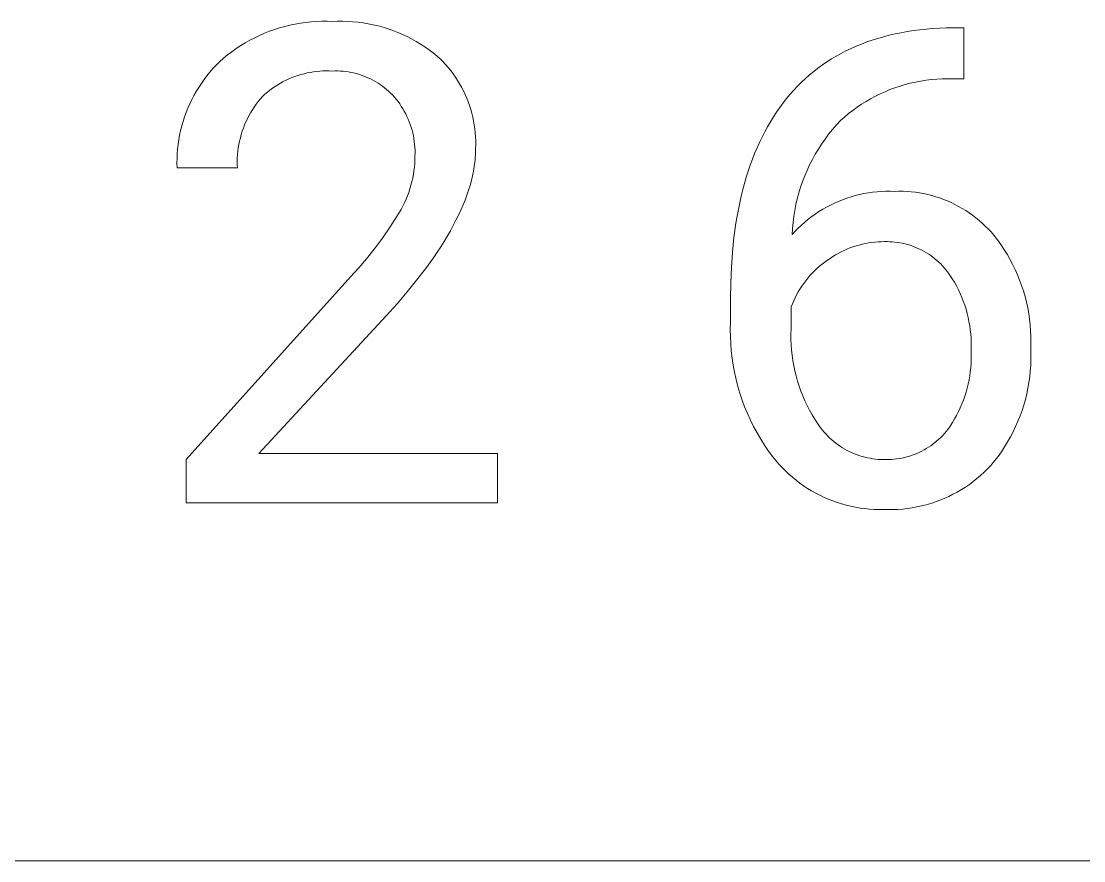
# Model space of a CAD drawing. Header units: millimetres. Extents: x -1283 to 2747, y -259 to 2557.
# Drawn here: x 1924.4 to 2009.7, y -33.4 to 34.1 of the extents above; entities that cross this region are included whole.
import ezdxf

# ---------------------------------------------------------------- set-up
doc = ezdxf.new("R2010")
doc.units = ezdxf.units.MM
doc.header["$MEASUREMENT"] = 0
doc.layers.add('Domyślny', color=7, linetype='Continuous', true_color=0x000000)

msp = doc.modelspace()

# ---------------------------------------------------------------- linework, layer by layer
at = {"layer": 'Domyślny', "color": 18, "lineweight": 15, "true_color": 0x000000}
for p, q in [((1944.294, 33.251), (1944.699, 33.395)), ((1944.699, 33.395), (1945.108, 33.526)), ((1945.108, 33.526), (1945.522, 33.643)), ((1945.522, 33.643), (1945.94, 33.746)), ((1945.94, 33.746), (1946.361, 33.834)), ((1946.361, 33.834), (1946.785, 33.907)), ((1946.785, 33.907), (1947.211, 33.966)), ((1947.211, 33.966), (1947.638, 34.01)), ((1947.638, 34.01), (1948.067, 34.04)), ((1948.067, 34.04), (1948.497, 34.055)), ((1948.497, 34.055), (1948.927, 34.054)), ((1948.927, 34.054), (1949.357, 34.04)), ((1949.357, 34.04), (1949.769, 34.055)), ((1949.769, 34.055), (1950.181, 34.057)), ((1950.181, 34.057), (1950.593, 34.044)), ((1950.593, 34.044), (1951.005, 34.018)), ((1951.005, 34.018), (1951.415, 33.977)), ((1951.415, 33.977), (1951.824, 33.923)), ((1951.824, 33.923), (1952.231, 33.855)), ((1952.231, 33.855), (1952.635, 33.773)), ((1952.635, 33.773), (1953.036, 33.677)), ((1953.036, 33.677), (1953.433, 33.568)), ((1953.433, 33.568), (1953.827, 33.445)), ((1953.827, 33.445), (1954.216, 33.309)), ((1954.216, 33.309), (1954.601, 33.16)), ((1995.533, 33.223), (1996.032, 33.3)), ((1996.032, 33.3), (1996.539, 33.366)), ((1996.539, 33.366), (1997.056, 33.421)), ((1997.056, 33.421), (1997.581, 33.466)), ((1997.581, 33.466), (1998.114, 33.5)), ((1998.114, 33.5), (1998.656, 33.523)), ((1998.656, 33.523), (1999.207, 33.536)), ((1999.207, 33.536), (2000.079, 33.536)), ((2000.079, 33.536), (2000.079, 29.43)), ((1942.357, 32.322), (1942.731, 32.534)), ((1942.731, 32.534), (1943.112, 32.733)), ((1943.112, 32.733), (1943.5, 32.919)), ((1943.5, 32.919), (1943.894, 33.092)), ((1943.894, 33.092), (1944.294, 33.251)), ((1954.601, 33.16), (1954.98, 32.998)), ((1954.98, 32.998), (1955.353, 32.824)), ((1955.353, 32.824), (1955.72, 32.636)), ((1955.72, 32.636), (1956.081, 32.437)), ((1956.081, 32.437), (1956.435, 32.225)), ((1992.278, 32.389), (1992.718, 32.54)), ((1992.718, 32.54), (1993.165, 32.681)), ((1993.165, 32.681), (1993.622, 32.81)), ((1993.622, 32.81), (1994.087, 32.93)), ((1994.087, 32.93), (1994.56, 33.038)), ((1994.56, 33.038), (1995.042, 33.136)), ((1995.042, 33.136), (1995.533, 33.223)), ((1940.94, 31.349), (1941.281, 31.61)), ((1941.281, 31.61), (1941.632, 31.86)), ((1941.632, 31.86), (1941.99, 32.097)), ((1941.99, 32.097), (1942.357, 32.322)), ((1956.435, 32.225), (1956.781, 32.001)), ((1956.781, 32.001), (1957.12, 31.766)), ((1957.12, 31.766), (1957.45, 31.519)), ((1990.211, 31.474), (1990.608, 31.678)), ((1990.608, 31.678), (1991.012, 31.872)), ((1991.012, 31.872), (1991.426, 32.055)), ((1991.426, 32.055), (1991.848, 32.227)), ((1991.848, 32.227), (1992.278, 32.389)), ((1940.018, 30.524), (1940.285, 30.792)), ((1940.285, 30.792), (1940.608, 31.076)), ((1940.608, 31.076), (1940.94, 31.349)), ((1957.45, 31.519), (1957.772, 31.261)), ((1957.772, 31.261), (1958.004, 31.041)), ((1958.004, 31.041), (1958.229, 30.814)), ((1958.229, 30.814), (1958.446, 30.578)), ((1988.712, 30.55), (1989.074, 30.797)), ((1989.074, 30.797), (1989.444, 31.033)), ((1989.444, 31.033), (1989.824, 31.259)), ((1989.824, 31.259), (1990.211, 31.474)), ((1939.273, 29.669), (1939.512, 29.962)), ((1939.512, 29.962), (1939.76, 30.247)), ((1939.76, 30.247), (1940.018, 30.524)), ((1947.323, 29.899), (1947.074, 29.841)), ((1947.574, 29.949), (1947.323, 29.899)), ((1947.826, 29.99), (1947.574, 29.949)), ((1948.08, 30.022), (1947.826, 29.99)), ((1948.335, 30.046), (1948.08, 30.022)), ((1948.59, 30.061), (1948.335, 30.046)), ((1948.846, 30.067), (1948.59, 30.061)), ((1949.102, 30.065), (1948.846, 30.067)), ((1949.357, 30.054), (1949.102, 30.065)), ((1949.571, 30.06), (1949.357, 30.054)), ((1949.785, 30.059), (1949.571, 30.06)), ((1949.998, 30.051), (1949.785, 30.059)), ((1950.212, 30.036), (1949.998, 30.051)), ((1950.424, 30.013), (1950.212, 30.036)), ((1950.636, 29.983), (1950.424, 30.013)), ((1950.847, 29.946), (1950.636, 29.983)), ((1951.056, 29.902), (1950.847, 29.946)), ((1951.264, 29.85), (1951.056, 29.902)), ((1958.446, 30.578), (1958.656, 30.336)), ((1958.656, 30.336), (1958.856, 30.087)), ((1958.856, 30.087), (1959.049, 29.831)), ((1987.677, 29.745), (1988.014, 30.024)), ((1988.014, 30.024), (1988.358, 30.292)), ((1988.358, 30.292), (1988.712, 30.55)), ((1938.619, 28.743), (1938.826, 29.059)), ((1938.826, 29.059), (1939.045, 29.367)), ((1939.045, 29.367), (1939.273, 29.669)), ((1945.181, 29.079), (1944.961, 28.948)), ((1945.406, 29.202), (1945.181, 29.079)), ((1945.634, 29.318), (1945.406, 29.202)), ((1945.866, 29.425), (1945.634, 29.318)), ((1946.101, 29.525), (1945.866, 29.425)), ((1946.34, 29.616), (1946.101, 29.525)), ((1946.582, 29.7), (1946.34, 29.616)), ((1946.827, 29.775), (1946.582, 29.7)), ((1947.074, 29.841), (1946.827, 29.775)), ((1951.469, 29.792), (1951.264, 29.85)), ((1951.673, 29.727), (1951.469, 29.792)), ((1951.874, 29.654), (1951.673, 29.727)), ((1952.073, 29.575), (1951.874, 29.654)), ((1952.269, 29.489), (1952.073, 29.575)), ((1952.462, 29.397), (1952.269, 29.489)), ((1952.651, 29.298), (1952.462, 29.397)), ((1952.837, 29.192), (1952.651, 29.298)), ((1953.02, 29.081), (1952.837, 29.192)), ((1953.198, 28.963), (1953.02, 29.081)), ((1959.049, 29.831), (1959.233, 29.568)), ((1959.233, 29.568), (1959.407, 29.3)), ((1959.407, 29.3), (1959.573, 29.026)), ((1959.573, 29.026), (1959.729, 28.747)), ((1986.72, 28.843), (1987.03, 29.154)), ((1987.03, 29.154), (1987.35, 29.455)), ((1987.35, 29.455), (1987.677, 29.745)), ((1995.776, 29.076), (1995.361, 28.967)), ((1996.195, 29.17), (1995.776, 29.076)), ((1996.616, 29.25), (1996.195, 29.17)), ((1997.04, 29.316), (1996.616, 29.25)), ((1997.466, 29.367), (1997.04, 29.316)), ((1997.893, 29.405), (1997.466, 29.367)), ((1998.322, 29.427), (1997.893, 29.405)), ((1998.751, 29.436), (1998.322, 29.427)), ((1999.18, 29.43), (1998.751, 29.436)), ((2000.079, 29.43), (1999.18, 29.43)), ((1938.235, 28.091), (1938.421, 28.42)), ((1938.421, 28.42), (1938.619, 28.743)), ((1943.936, 28.186), (1943.747, 28.014)), ((1944.13, 28.353), (1943.936, 28.186)), ((1944.33, 28.512), (1944.13, 28.353)), ((1944.536, 28.665), (1944.33, 28.512)), ((1944.746, 28.81), (1944.536, 28.665)), ((1944.961, 28.948), (1944.746, 28.81)), ((1953.372, 28.839), (1953.198, 28.963)), ((1953.542, 28.709), (1953.372, 28.839)), ((1953.708, 28.574), (1953.542, 28.709)), ((1953.868, 28.433), (1953.708, 28.574)), ((1954.024, 28.286), (1953.868, 28.433)), ((1954.175, 28.134), (1954.024, 28.286)), ((1959.729, 28.747), (1959.876, 28.462)), ((1959.876, 28.462), (1960.014, 28.173)), ((1960.014, 28.173), (1960.141, 27.88)), ((1985.84, 27.846), (1986.124, 28.189)), ((1986.124, 28.189), (1986.418, 28.522)), ((1986.418, 28.522), (1986.72, 28.843)), ((1993.353, 28.22), (1992.968, 28.031)), ((1993.744, 28.397), (1993.353, 28.22)), ((1994.141, 28.56), (1993.744, 28.397)), ((1994.543, 28.709), (1994.141, 28.56)), ((1994.95, 28.845), (1994.543, 28.709)), ((1995.361, 28.967), (1994.95, 28.845)), ((1937.744, 27.069), (1937.897, 27.415)), ((1937.897, 27.415), (1938.06, 27.756)), ((1938.06, 27.756), (1938.235, 28.091)), ((1943.233, 27.381), (1943.076, 27.159)), ((1943.397, 27.598), (1943.233, 27.381)), ((1943.569, 27.809), (1943.397, 27.598)), ((1943.747, 28.014), (1943.569, 27.809)), ((1954.331, 27.961), (1954.175, 28.134)), ((1954.48, 27.782), (1954.331, 27.961)), ((1954.624, 27.599), (1954.48, 27.782)), ((1954.761, 27.41), (1954.624, 27.599)), ((1954.891, 27.217), (1954.761, 27.41)), ((1960.141, 27.88), (1960.259, 27.582)), ((1960.259, 27.582), (1960.366, 27.28)), ((1985.294, 27.13), (1985.562, 27.493)), ((1985.562, 27.493), (1985.84, 27.846)), ((1991.855, 27.387), (1991.499, 27.147)), ((1992.219, 27.614), (1991.855, 27.387)), ((1992.59, 27.829), (1992.219, 27.614)), ((1992.968, 28.031), (1992.59, 27.829)), ((1937.475, 26.362), (1937.604, 26.718)), ((1937.604, 26.718), (1937.744, 27.069)), ((1942.654, 26.462), (1942.529, 26.221)), ((1942.786, 26.699), (1942.654, 26.462)), ((1942.927, 26.932), (1942.786, 26.699)), ((1943.076, 27.159), (1942.927, 26.932)), ((1955.015, 27.02), (1954.891, 27.217)), ((1955.132, 26.818), (1955.015, 27.02)), ((1955.242, 26.612), (1955.132, 26.818)), ((1955.345, 26.403), (1955.242, 26.612)), ((1960.366, 27.28), (1960.464, 26.975)), ((1960.464, 26.975), (1960.551, 26.667)), ((1960.551, 26.667), (1960.627, 26.356)), ((1984.783, 26.374), (1985.034, 26.757)), ((1985.034, 26.757), (1985.294, 27.13)), ((1990.812, 26.633), (1990.482, 26.359)), ((1991.151, 26.896), (1990.812, 26.633)), ((1991.499, 27.147), (1991.151, 26.896)), ((1937.162, 25.272), (1937.254, 25.639)), ((1937.254, 25.639), (1937.359, 26.002)), ((1937.359, 26.002), (1937.475, 26.362)), ((1942.305, 25.725), (1942.205, 25.472)), ((1942.413, 25.975), (1942.305, 25.725)), ((1942.529, 26.221), (1942.413, 25.975)), ((1955.441, 26.191), (1955.345, 26.403)), ((1955.529, 25.975), (1955.441, 26.191)), ((1955.61, 25.757), (1955.529, 25.975)), ((1955.683, 25.535), (1955.61, 25.757)), ((1960.627, 26.356), (1960.694, 26.043)), ((1960.694, 26.043), (1960.749, 25.728)), ((1960.749, 25.728), (1960.794, 25.411)), ((1984.307, 25.581), (1984.541, 25.982)), ((1984.541, 25.982), (1984.783, 26.374)), ((1989.833, 25.719), (1989.518, 25.352)), ((1990.161, 26.074), (1989.833, 25.719)), ((1990.482, 26.359), (1990.161, 26.074)), ((1937.015, 24.53), (1937.082, 24.903)), ((1937.082, 24.903), (1937.162, 25.272)), ((1942.033, 24.957), (1941.961, 24.695)), ((1942.115, 25.216), (1942.033, 24.957)), ((1942.205, 25.472), (1942.115, 25.216)), ((1955.749, 25.312), (1955.683, 25.535)), ((1955.807, 25.086), (1955.749, 25.312)), ((1955.857, 24.858), (1955.807, 25.086)), ((1955.899, 24.629), (1955.857, 24.858)), ((1960.794, 25.411), (1960.828, 25.092)), ((1960.828, 25.092), (1960.852, 24.773)), ((1960.852, 24.773), (1960.865, 24.453)), ((1983.867, 24.748), (1984.083, 25.169)), ((1984.083, 25.169), (1984.307, 25.581)), ((1989.216, 24.974), (1988.927, 24.586)), ((1989.518, 25.352), (1989.216, 24.974)), ((1936.918, 23.781), (1936.96, 24.156)), ((1936.96, 24.156), (1937.015, 24.53)), ((1941.843, 24.164), (1941.798, 23.896)), ((1941.897, 24.43), (1941.843, 24.164)), ((1941.961, 24.695), (1941.897, 24.43)), ((1955.934, 24.399), (1955.899, 24.629)), ((1955.96, 24.167), (1955.934, 24.399)), ((1955.979, 23.935), (1955.96, 24.167)), ((1955.99, 23.702), (1955.979, 23.935)), ((1960.867, 24.133), (1960.859, 23.813)), ((1960.865, 24.453), (1960.867, 24.133)), ((1983.462, 23.877), (1983.66, 24.317)), ((1983.66, 24.317), (1983.867, 24.748)), ((1988.651, 24.189), (1988.389, 23.782)), ((1988.927, 24.586), (1988.651, 24.189)), ((1936.872, 23.026), (1936.889, 23.404)), ((1936.889, 23.404), (1936.918, 23.781)), ((1941.717, 23.085), (1941.709, 22.813)), ((1941.735, 23.356), (1941.717, 23.085)), ((1941.761, 23.627), (1941.735, 23.356)), ((1941.798, 23.896), (1941.761, 23.627)), ((1955.981, 22.937), (1955.987, 23.236)), ((1955.987, 23.236), (1955.992, 23.469)), ((1955.992, 23.469), (1955.99, 23.702)), ((1960.831, 23.102), (1960.815, 22.922)), ((1960.843, 23.282), (1960.831, 23.102)), ((1960.852, 23.46), (1960.843, 23.282)), ((1960.857, 23.637), (1960.852, 23.46)), ((1960.859, 23.813), (1960.857, 23.637)), ((1983.092, 22.967), (1983.272, 23.427)), ((1983.272, 23.427), (1983.462, 23.877)), ((1988.141, 23.367), (1987.907, 22.943)), ((1988.389, 23.782), (1988.141, 23.367)), ((1936.867, 22.648), (1936.872, 23.026)), ((1936.876, 22.27), (1936.867, 22.648)), ((1941.721, 22.27), (1936.876, 22.27)), ((1941.709, 22.813), (1941.71, 22.541)), ((1941.71, 22.541), (1941.721, 22.27)), ((1955.905, 22.045), (1955.94, 22.342)), ((1955.94, 22.342), (1955.966, 22.639)), ((1955.966, 22.639), (1955.981, 22.937)), ((1960.747, 22.374), (1960.684, 22.004)), ((1960.773, 22.558), (1960.747, 22.374)), ((1960.796, 22.741), (1960.773, 22.558)), ((1960.815, 22.922), (1960.796, 22.741)), ((1982.757, 22.018), (1982.92, 22.497)), ((1982.92, 22.497), (1983.092, 22.967)), ((1987.688, 22.512), (1987.484, 22.073)), ((1987.907, 22.943), (1987.688, 22.512)), ((1955.741, 21.165), (1955.805, 21.456)), ((1955.805, 21.456), (1955.86, 21.75)), ((1955.86, 21.75), (1955.905, 22.045)), ((1960.606, 21.629), (1960.515, 21.25)), ((1960.684, 22.004), (1960.606, 21.629)), ((1982.458, 21.03), (1982.603, 21.529)), ((1982.603, 21.529), (1982.757, 22.018)), ((1987.296, 21.628), (1987.122, 21.176)), ((1987.484, 22.073), (1987.296, 21.628)), ((1955.49, 20.305), (1955.583, 20.589)), ((1955.583, 20.589), (1955.667, 20.876)), ((1955.667, 20.876), (1955.741, 21.165)), ((1960.41, 20.867), (1960.291, 20.479)), ((1960.515, 21.25), (1960.41, 20.867)), ((1982.193, 20.003), (1982.321, 20.522)), ((1982.321, 20.522), (1982.458, 21.03)), ((1986.965, 20.719), (1986.823, 20.256)), ((1987.122, 21.176), (1986.965, 20.719)), ((1955.155, 19.475), (1955.276, 19.748)), ((1955.276, 19.748), (1955.387, 20.025)), ((1955.387, 20.025), (1955.49, 20.305)), ((1960.011, 19.691), (1959.85, 19.291)), ((1960.158, 20.087), (1960.011, 19.691)), ((1960.291, 20.479), (1960.158, 20.087)), ((1982.075, 19.476), (1982.193, 20.003)), ((1986.697, 19.789), (1986.587, 19.318)), ((1986.823, 20.256), (1986.697, 19.789)), ((1990.011, 19.584), (1990.341, 19.716)), ((1990.341, 19.716), (1990.676, 19.837)), ((1990.676, 19.837), (1991.014, 19.946)), ((1991.014, 19.946), (1991.355, 20.043)), ((1991.355, 20.043), (1991.7, 20.129)), ((1991.7, 20.129), (1992.048, 20.203)), ((1992.048, 20.203), (1992.398, 20.265)), ((1992.398, 20.265), (1992.749, 20.315)), ((1992.749, 20.315), (1993.103, 20.353)), ((1993.103, 20.353), (1993.457, 20.379)), ((1993.457, 20.379), (1993.812, 20.393)), ((1993.812, 20.393), (1994.168, 20.395)), ((1994.168, 20.395), (1994.523, 20.384)), ((1994.523, 20.384), (1994.856, 20.392)), ((1994.856, 20.392), (1995.19, 20.388)), ((1995.19, 20.388), (1995.523, 20.373)), ((1995.523, 20.373), (1995.856, 20.347)), ((1995.856, 20.347), (1996.188, 20.31)), ((1996.188, 20.31), (1996.518, 20.262)), ((1996.518, 20.262), (1996.846, 20.202)), ((1996.846, 20.202), (1997.172, 20.131)), ((1997.172, 20.131), (1997.496, 20.05)), ((1997.496, 20.05), (1997.816, 19.957)), ((1997.816, 19.957), (1998.134, 19.854)), ((1998.134, 19.854), (1998.447, 19.74)), ((1998.447, 19.74), (1998.757, 19.616)), ((1954.379, 18.115), (1954.886, 18.941)), ((1954.886, 18.941), (1955.025, 19.206)), ((1955.025, 19.206), (1955.155, 19.475)), ((1959.675, 18.886), (1959.486, 18.477)), ((1959.85, 19.291), (1959.675, 18.886)), ((1981.863, 18.391), (1981.964, 18.938)), ((1981.964, 18.938), (1982.075, 19.476)), ((1986.493, 18.844), (1986.416, 18.366)), ((1986.587, 19.318), (1986.493, 18.844)), ((1988.44, 18.759), (1988.743, 18.946)), ((1988.743, 18.946), (1989.051, 19.121)), ((1989.051, 19.121), (1989.366, 19.286)), ((1989.366, 19.286), (1989.686, 19.441)), ((1989.686, 19.441), (1990.011, 19.584)), ((1998.757, 19.616), (1999.062, 19.481)), ((1999.062, 19.481), (1999.362, 19.336)), ((1999.362, 19.336), (1999.658, 19.18)), ((1999.658, 19.18), (1999.948, 19.015)), ((1999.948, 19.015), (2000.232, 18.841)), ((2000.232, 18.841), (2000.51, 18.656)), ((1953.846, 17.304), (1954.379, 18.115)), ((1959.282, 18.064), (1959.065, 17.646)), ((1959.486, 18.477), (1959.282, 18.064)), ((1981.771, 17.834), (1981.863, 18.391)), ((1986.416, 18.366), (1986.355, 17.886)), ((1987.298, 17.914), (1987.573, 18.14)), ((1987.573, 18.14), (1987.855, 18.356)), ((1987.855, 18.356), (1988.144, 18.563)), ((1988.144, 18.563), (1988.44, 18.759)), ((2000.51, 18.656), (2000.782, 18.463)), ((2000.782, 18.463), (2001.047, 18.26)), ((2001.047, 18.26), (2001.305, 18.049)), ((2001.305, 18.049), (2001.556, 17.829)), ((1953.288, 16.511), (1953.846, 17.304)), ((1958.834, 17.225), (1958.589, 16.799)), ((1959.065, 17.646), (1958.834, 17.225)), ((1981.612, 16.69), (1981.771, 17.834)), ((1986.31, 17.405), (1986.282, 16.922)), ((1986.282, 16.922), (1986.524, 17.183)), ((1986.355, 17.886), (1986.31, 17.405)), ((1986.524, 17.183), (1986.773, 17.435)), ((1986.773, 17.435), (1987.032, 17.679)), ((1987.032, 17.679), (1987.298, 17.914)), ((2001.556, 17.829), (2001.8, 17.6)), ((2001.8, 17.6), (2002.035, 17.364)), ((2002.035, 17.364), (2002.262, 17.12)), ((2002.262, 17.12), (2002.481, 16.868)), ((1952.706, 15.735), (1953.288, 16.511)), ((1958.329, 16.368), (1958.056, 15.934)), ((1958.589, 16.799), (1958.329, 16.368)), ((1981.489, 15.508), (1981.612, 16.69)), ((1992.419, 16.239), (1992.165, 16.192)), ((1992.674, 16.277), (1992.419, 16.239)), ((1992.931, 16.306), (1992.674, 16.277)), ((1993.188, 16.328), (1992.931, 16.306)), ((1993.446, 16.34), (1993.188, 16.328)), ((1993.704, 16.345), (1993.446, 16.34)), ((1993.912, 16.347), (1993.704, 16.345)), ((1994.12, 16.342), (1993.912, 16.347)), ((1994.327, 16.331), (1994.12, 16.342)), ((1994.535, 16.312), (1994.327, 16.331)), ((1994.741, 16.286), (1994.535, 16.312)), ((1994.946, 16.254), (1994.741, 16.286)), ((1995.15, 16.214), (1994.946, 16.254)), ((2002.481, 16.868), (2002.766, 16.501)), ((2002.766, 16.501), (2003.038, 16.124)), ((1952.1, 14.977), (1952.706, 15.735)), ((1957.768, 15.495), (1957.467, 15.052)), ((1958.056, 15.934), (1957.768, 15.495)), ((1981.401, 14.287), (1981.489, 15.508)), ((1989.988, 15.405), (1989.763, 15.278)), ((1990.217, 15.524), (1989.988, 15.405)), ((1990.45, 15.635), (1990.217, 15.524)), ((1990.686, 15.739), (1990.45, 15.635)), ((1990.926, 15.835), (1990.686, 15.739)), ((1991.169, 15.922), (1990.926, 15.835)), ((1991.414, 16.002), (1991.169, 15.922)), ((1991.662, 16.074), (1991.414, 16.002)), ((1991.913, 16.137), (1991.662, 16.074)), ((1992.165, 16.192), (1991.913, 16.137)), ((1995.353, 16.168), (1995.15, 16.214)), ((1995.554, 16.114), (1995.353, 16.168)), ((1995.753, 16.054), (1995.554, 16.114)), ((1995.95, 15.988), (1995.753, 16.054)), ((1996.145, 15.914), (1995.95, 15.988)), ((1996.337, 15.834), (1996.145, 15.914)), ((1996.526, 15.748), (1996.337, 15.834)), ((1996.712, 15.655), (1996.526, 15.748)), ((1996.895, 15.556), (1996.712, 15.655)), ((1997.074, 15.451), (1996.895, 15.556)), ((1997.25, 15.34), (1997.074, 15.451)), ((2003.038, 16.124), (2003.297, 15.739)), ((2003.297, 15.739), (2003.542, 15.344)), ((1951.471, 14.238), (1952.1, 14.977)), ((1957.467, 15.052), (1956.822, 14.154)), ((1988.684, 14.534), (1988.478, 14.363)), ((1988.897, 14.698), (1988.684, 14.534)), ((1989.114, 14.855), (1988.897, 14.698)), ((1989.326, 15.003), (1989.114, 14.855)), ((1989.542, 15.144), (1989.326, 15.003)), ((1989.763, 15.278), (1989.542, 15.144)), ((1997.422, 15.223), (1997.25, 15.34)), ((1997.589, 15.1), (1997.422, 15.223)), ((1997.753, 14.972), (1997.589, 15.1)), ((1997.912, 14.838), (1997.753, 14.972)), ((1998.067, 14.699), (1997.912, 14.838)), ((1998.216, 14.554), (1998.067, 14.699)), ((1998.361, 14.405), (1998.216, 14.554)), ((2003.542, 15.344), (2003.774, 14.942)), ((2003.774, 14.942), (2003.992, 14.531)), ((2003.992, 14.531), (2004.196, 14.114)), ((1950.82, 13.519), (1951.471, 14.238)), ((1956.822, 14.154), (1956.12, 13.239)), ((1981.348, 13.027), (1981.401, 14.287)), ((1987.895, 13.809), (1987.713, 13.611)), ((1988.083, 14), (1987.895, 13.809)), ((1988.277, 14.185), (1988.083, 14)), ((1988.478, 14.363), (1988.277, 14.185)), ((1998.501, 14.251), (1998.361, 14.405)), ((1998.635, 14.092), (1998.501, 14.251)), ((1998.764, 13.929), (1998.635, 14.092)), ((1998.957, 13.651), (1998.764, 13.929)), ((2004.196, 14.114), (2004.385, 13.69)), ((2004.385, 13.69), (2004.559, 13.259)), ((1937.614, -1.163), (1950.82, 13.519)), ((1956.12, 13.239), (1955.363, 12.307)), ((1981.33, 11.728), (1981.348, 13.027)), ((1987.21, 12.984), (1987.056, 12.764)), ((1987.37, 13.199), (1987.21, 12.984)), ((1987.538, 13.408), (1987.37, 13.199)), ((1987.713, 13.611), (1987.538, 13.408)), ((1999.14, 13.367), (1998.957, 13.651)), ((1999.315, 13.077), (1999.14, 13.367)), ((1999.479, 12.782), (1999.315, 13.077)), ((2004.559, 13.259), (2004.718, 12.823)), ((2004.718, 12.823), (2004.863, 12.381)), ((1955.363, 12.307), (1954.549, 11.358)), ((1986.642, 12.075), (1986.52, 11.836)), ((1986.772, 12.309), (1986.642, 12.075)), ((1986.911, 12.539), (1986.772, 12.309)), ((1987.056, 12.764), (1986.911, 12.539)), ((1999.633, 12.481), (1999.479, 12.782)), ((1999.777, 12.175), (1999.633, 12.481)), ((1999.911, 11.865), (1999.777, 12.175)), ((2004.863, 12.381), (2004.992, 11.935)), ((1954.549, 11.358), (1953.679, 10.392)), ((1981.33, 9.876), (1981.33, 11.728)), ((1986.3, 11.347), (1986.202, 11.097)), ((1986.202, 11.097), (1986.202, 9.326)), ((1986.406, 11.593), (1986.3, 11.347)), ((1986.52, 11.836), (1986.406, 11.593)), ((2000.034, 11.55), (1999.911, 11.865)), ((2000.147, 11.231), (2000.034, 11.55)), ((2000.249, 10.908), (2000.147, 11.231)), ((2004.992, 11.935), (2005.106, 11.485)), ((2005.106, 11.485), (2005.204, 11.03)), ((1953.679, 10.392), (1943.452, -0.693)), ((2000.339, 10.583), (2000.249, 10.908)), ((2000.419, 10.254), (2000.339, 10.583)), ((2000.488, 9.923), (2000.419, 10.254)), ((2005.204, 11.03), (2005.286, 10.573)), ((2005.286, 10.573), (2005.353, 10.114)), ((1981.316, 9.297), (1981.33, 9.876)), ((2000.546, 9.59), (2000.488, 9.923)), ((2000.593, 9.255), (2000.546, 9.59)), ((2005.353, 10.114), (2005.403, 9.652)), ((2005.403, 9.652), (2005.438, 9.189)), ((1981.321, 8.717), (1981.316, 9.297)), ((1981.346, 8.139), (1981.321, 8.717)), ((1986.202, 9.326), (1986.189, 8.903)), ((1986.189, 8.903), (1986.19, 8.479)), ((2000.628, 8.919), (2000.593, 9.255)), ((2000.652, 8.581), (2000.628, 8.919)), ((2000.665, 8.244), (2000.652, 8.581)), ((2005.438, 9.189), (2005.457, 8.724)), ((2005.457, 8.724), (2005.46, 8.26)), ((1981.392, 7.561), (1981.346, 8.139)), ((1986.19, 8.479), (1986.205, 8.056)), ((1986.205, 8.056), (1986.235, 7.634)), ((2000.656, 7.567), (2000.666, 7.905)), ((2000.666, 7.905), (2000.665, 8.244)), ((2005.46, 8.26), (2005.447, 7.796)), ((2005.447, 7.796), (2005.463, 7.332)), ((1981.458, 6.986), (1981.392, 7.561)), ((1981.543, 6.413), (1981.458, 6.986)), ((1986.235, 7.634), (1986.279, 7.213)), ((1986.279, 7.213), (1986.337, 6.794)), ((2000.654, 6.561), (2000.666, 6.896)), ((2000.666, 7.232), (2000.656, 7.567)), ((2000.666, 6.896), (2000.666, 7.232)), ((2005.462, 6.869), (2005.446, 6.405)), ((2005.463, 7.332), (2005.462, 6.869)), ((1981.649, 5.843), (1981.543, 6.413)), ((1986.337, 6.794), (1986.41, 6.377)), ((1986.41, 6.377), (1986.496, 5.963)), ((2000.596, 5.892), (2000.63, 6.226)), ((2000.63, 6.226), (2000.654, 6.561)), ((2005.446, 6.405), (2005.414, 5.943)), ((1981.774, 5.278), (1981.649, 5.843)), ((1981.919, 4.717), (1981.774, 5.278)), ((1986.496, 5.963), (1986.596, 5.552)), ((1986.596, 5.552), (1986.711, 5.145)), ((1986.711, 5.145), (1986.839, 4.741)), ((2000.426, 4.899), (2000.493, 5.228)), ((2000.493, 5.228), (2000.55, 5.559)), ((2000.55, 5.559), (2000.596, 5.892)), ((2005.366, 5.482), (2005.302, 5.022)), ((2005.414, 5.943), (2005.366, 5.482)), ((1982.083, 4.161), (1981.919, 4.717)), ((1986.839, 4.741), (1986.98, 4.342)), ((1986.98, 4.342), (1987.135, 3.949)), ((2000.257, 4.249), (2000.347, 4.573)), ((2000.347, 4.573), (2000.426, 4.899)), ((2005.223, 4.566), (2005.128, 4.112)), ((2005.302, 5.022), (2005.223, 4.566)), ((1982.267, 3.612), (1982.083, 4.161)), ((1982.469, 3.069), (1982.267, 3.612)), ((1987.135, 3.949), (1987.303, 3.56)), ((1987.303, 3.56), (1987.485, 3.178)), ((1999.924, 3.299), (2000.046, 3.612)), ((2000.046, 3.612), (2000.157, 3.929)), ((2000.157, 3.929), (2000.257, 4.249)), ((2005.017, 3.661), (2004.891, 3.215)), ((2005.128, 4.112), (2005.017, 3.661)), ((1982.691, 2.534), (1982.469, 3.069)), ((1987.485, 3.178), (1987.679, 2.802)), ((1987.679, 2.802), (1987.886, 2.433)), ((1999.497, 2.387), (1999.65, 2.686)), ((1999.65, 2.686), (1999.792, 2.99)), ((1999.792, 2.99), (1999.924, 3.299)), ((2004.75, 2.774), (2004.594, 2.337)), ((2004.891, 3.215), (2004.75, 2.774)), ((1982.93, 2.006), (1982.691, 2.534)), ((1983.188, 1.488), (1982.93, 2.006)), ((1987.886, 2.433), (1988.105, 2.071)), ((1988.105, 2.071), (1988.336, 1.716)), ((1988.336, 1.716), (1988.458, 1.537)), ((1998.981, 1.523), (1999.163, 1.805)), ((1999.163, 1.805), (1999.335, 2.093)), ((1999.335, 2.093), (1999.497, 2.387)), ((2004.423, 1.906), (2004.237, 1.481)), ((2004.594, 2.337), (2004.423, 1.906)), ((1983.464, 0.978), (1983.188, 1.488)), ((1983.757, 0.479), (1983.464, 0.978)), ((1988.458, 1.537), (1988.585, 1.363)), ((1988.585, 1.363), (1988.719, 1.193)), ((1988.719, 1.193), (1988.858, 1.027)), ((1988.858, 1.027), (1989.003, 0.866)), ((1989.003, 0.866), (1989.153, 0.711)), ((1998.377, 0.765), (1998.52, 0.921)), ((1998.52, 0.921), (1998.658, 1.081)), ((1998.658, 1.081), (1998.79, 1.246)), ((1998.79, 1.246), (1998.981, 1.523)), ((2004.037, 1.063), (2003.822, 0.652)), ((2004.237, 1.481), (2004.037, 1.063)), ((1984.068, -0.01), (1983.757, 0.479)), ((1989.153, 0.711), (1989.308, 0.56)), ((1989.308, 0.56), (1989.468, 0.415)), ((1989.468, 0.415), (1989.633, 0.275)), ((1989.633, 0.275), (1989.803, 0.141)), ((1989.803, 0.141), (1989.977, 0.013)), ((1989.977, 0.013), (1990.156, -0.109)), ((1997.415, -0.06), (1997.587, 0.064)), ((1997.587, 0.064), (1997.754, 0.193)), ((1997.754, 0.193), (1997.917, 0.328)), ((1997.917, 0.328), (1998.075, 0.469)), ((1998.075, 0.469), (1998.229, 0.614)), ((1998.229, 0.614), (1998.377, 0.765)), ((2003.594, 0.248), (2003.352, -0.147)), ((2003.822, 0.652), (2003.594, 0.248)), ((1943.452, -0.693), (1962.617, -0.693)), ((1962.617, -0.693), (1962.617, -4.652)), ((1984.395, -0.488), (1984.068, -0.01)), ((1984.739, -0.955), (1984.395, -0.488)), ((1990.156, -0.109), (1990.338, -0.226)), ((1990.338, -0.226), (1990.524, -0.336)), ((1990.524, -0.336), (1990.714, -0.439)), ((1990.714, -0.439), (1990.907, -0.536)), ((1990.907, -0.536), (1991.104, -0.627)), ((1991.104, -0.627), (1991.303, -0.711)), ((1991.303, -0.711), (1991.505, -0.788)), ((1991.505, -0.788), (1991.71, -0.858)), ((1995.711, -0.892), (1995.912, -0.826)), ((1995.912, -0.826), (1996.11, -0.753)), ((1996.11, -0.753), (1996.306, -0.673)), ((1996.306, -0.673), (1996.499, -0.586)), ((1996.499, -0.586), (1996.689, -0.494)), ((1996.689, -0.494), (1996.876, -0.394)), ((1996.876, -0.394), (1997.06, -0.289)), ((1997.06, -0.289), (1997.239, -0.177)), ((1997.239, -0.177), (1997.415, -0.06)), ((2003.097, -0.534), (2002.828, -0.912)), ((2003.352, -0.147), (2003.097, -0.534)), ((1937.614, -4.652), (1937.614, -1.163)), ((1984.976, -1.249), (1984.739, -0.955)), ((1985.223, -1.535), (1984.976, -1.249)), ((1985.48, -1.812), (1985.223, -1.535)), ((1991.71, -0.858), (1991.917, -0.921)), ((1991.917, -0.921), (1992.125, -0.977)), ((1992.125, -0.977), (1992.336, -1.026)), ((1992.336, -1.026), (1992.548, -1.068)), ((1992.548, -1.068), (1992.762, -1.103)), ((1992.762, -1.103), (1992.976, -1.131)), ((1992.976, -1.131), (1993.191, -1.151)), ((1993.191, -1.151), (1993.407, -1.164)), ((1993.407, -1.164), (1993.624, -1.169)), ((1993.624, -1.169), (1993.835, -1.174)), ((1993.835, -1.174), (1994.047, -1.171)), ((1994.047, -1.171), (1994.258, -1.161)), ((1994.258, -1.161), (1994.469, -1.144)), ((1994.469, -1.144), (1994.679, -1.119)), ((1994.679, -1.119), (1994.888, -1.088)), ((1994.888, -1.088), (1995.096, -1.049)), ((1995.096, -1.049), (1995.303, -1.004)), ((1995.303, -1.004), (1995.508, -0.951)), ((1995.508, -0.951), (1995.711, -0.892)), ((2002.253, -1.639), (2001.986, -1.917)), ((2002.547, -1.28), (2002.253, -1.639)), ((2002.828, -0.912), (2002.547, -1.28)), ((1985.746, -2.081), (1985.48, -1.812)), ((1986.021, -2.34), (1985.746, -2.081)), ((1986.305, -2.589), (1986.021, -2.34)), ((2001.425, -2.444), (2001.131, -2.693)), ((2001.71, -2.186), (2001.425, -2.444)), ((2001.986, -1.917), (2001.71, -2.186)), ((1986.598, -2.829), (1986.305, -2.589)), ((1986.898, -3.058), (1986.598, -2.829)), ((1987.206, -3.276), (1986.898, -3.058)), ((1987.522, -3.484), (1987.206, -3.276)), ((2000.2, -3.376), (1999.874, -3.582)), ((2000.518, -3.159), (2000.2, -3.376)), ((2000.829, -2.932), (2000.518, -3.159)), ((2001.131, -2.693), (2000.829, -2.932)), ((1987.845, -3.681), (1987.522, -3.484)), ((1988.174, -3.866), (1987.845, -3.681)), ((1988.509, -4.041), (1988.174, -3.866)), ((1988.851, -4.203), (1988.509, -4.041)), ((1989.197, -4.353), (1988.851, -4.203)), ((1998.858, -4.129), (1998.507, -4.288)), ((1999.203, -3.959), (1998.858, -4.129)), ((1999.542, -3.776), (1999.203, -3.959)), ((1999.874, -3.582), (1999.542, -3.776)), ((1962.617, -4.652), (1937.614, -4.652)), ((1989.549, -4.492), (1989.197, -4.353)), ((1989.905, -4.618), (1989.549, -4.492)), ((1990.266, -4.732), (1989.905, -4.618)), ((1990.63, -4.833), (1990.266, -4.732)), ((1990.997, -4.922), (1990.63, -4.833)), ((1991.367, -4.998), (1990.997, -4.922)), ((1991.74, -5.061), (1991.367, -4.998)), ((1992.115, -5.111), (1991.74, -5.061)), ((1992.491, -5.149), (1992.115, -5.111)), ((1995.545, -5.101), (1995.162, -5.144)), ((1995.926, -5.045), (1995.545, -5.101)), ((1996.305, -4.976), (1995.926, -5.045)), ((1996.681, -4.893), (1996.305, -4.976)), ((1997.054, -4.798), (1996.681, -4.893)), ((1997.424, -4.689), (1997.054, -4.798)), ((1997.789, -4.568), (1997.424, -4.689)), ((1998.15, -4.434), (1997.789, -4.568)), ((1998.507, -4.288), (1998.15, -4.434)), ((1992.868, -5.173), (1992.491, -5.149)), ((1993.246, -5.184), (1992.868, -5.173)), ((1993.624, -5.182), (1993.246, -5.184)), ((1994.009, -5.193), (1993.624, -5.182)), ((1994.394, -5.19), (1994.009, -5.193)), ((1994.778, -5.174), (1994.394, -5.19)), ((1995.162, -5.144), (1994.778, -5.174)), ((1223.933, -33.407), (2746.981, -33.407))]:
    msp.add_line(p, q, dxfattribs=at)

doc.saveas('drawing.dxf')
